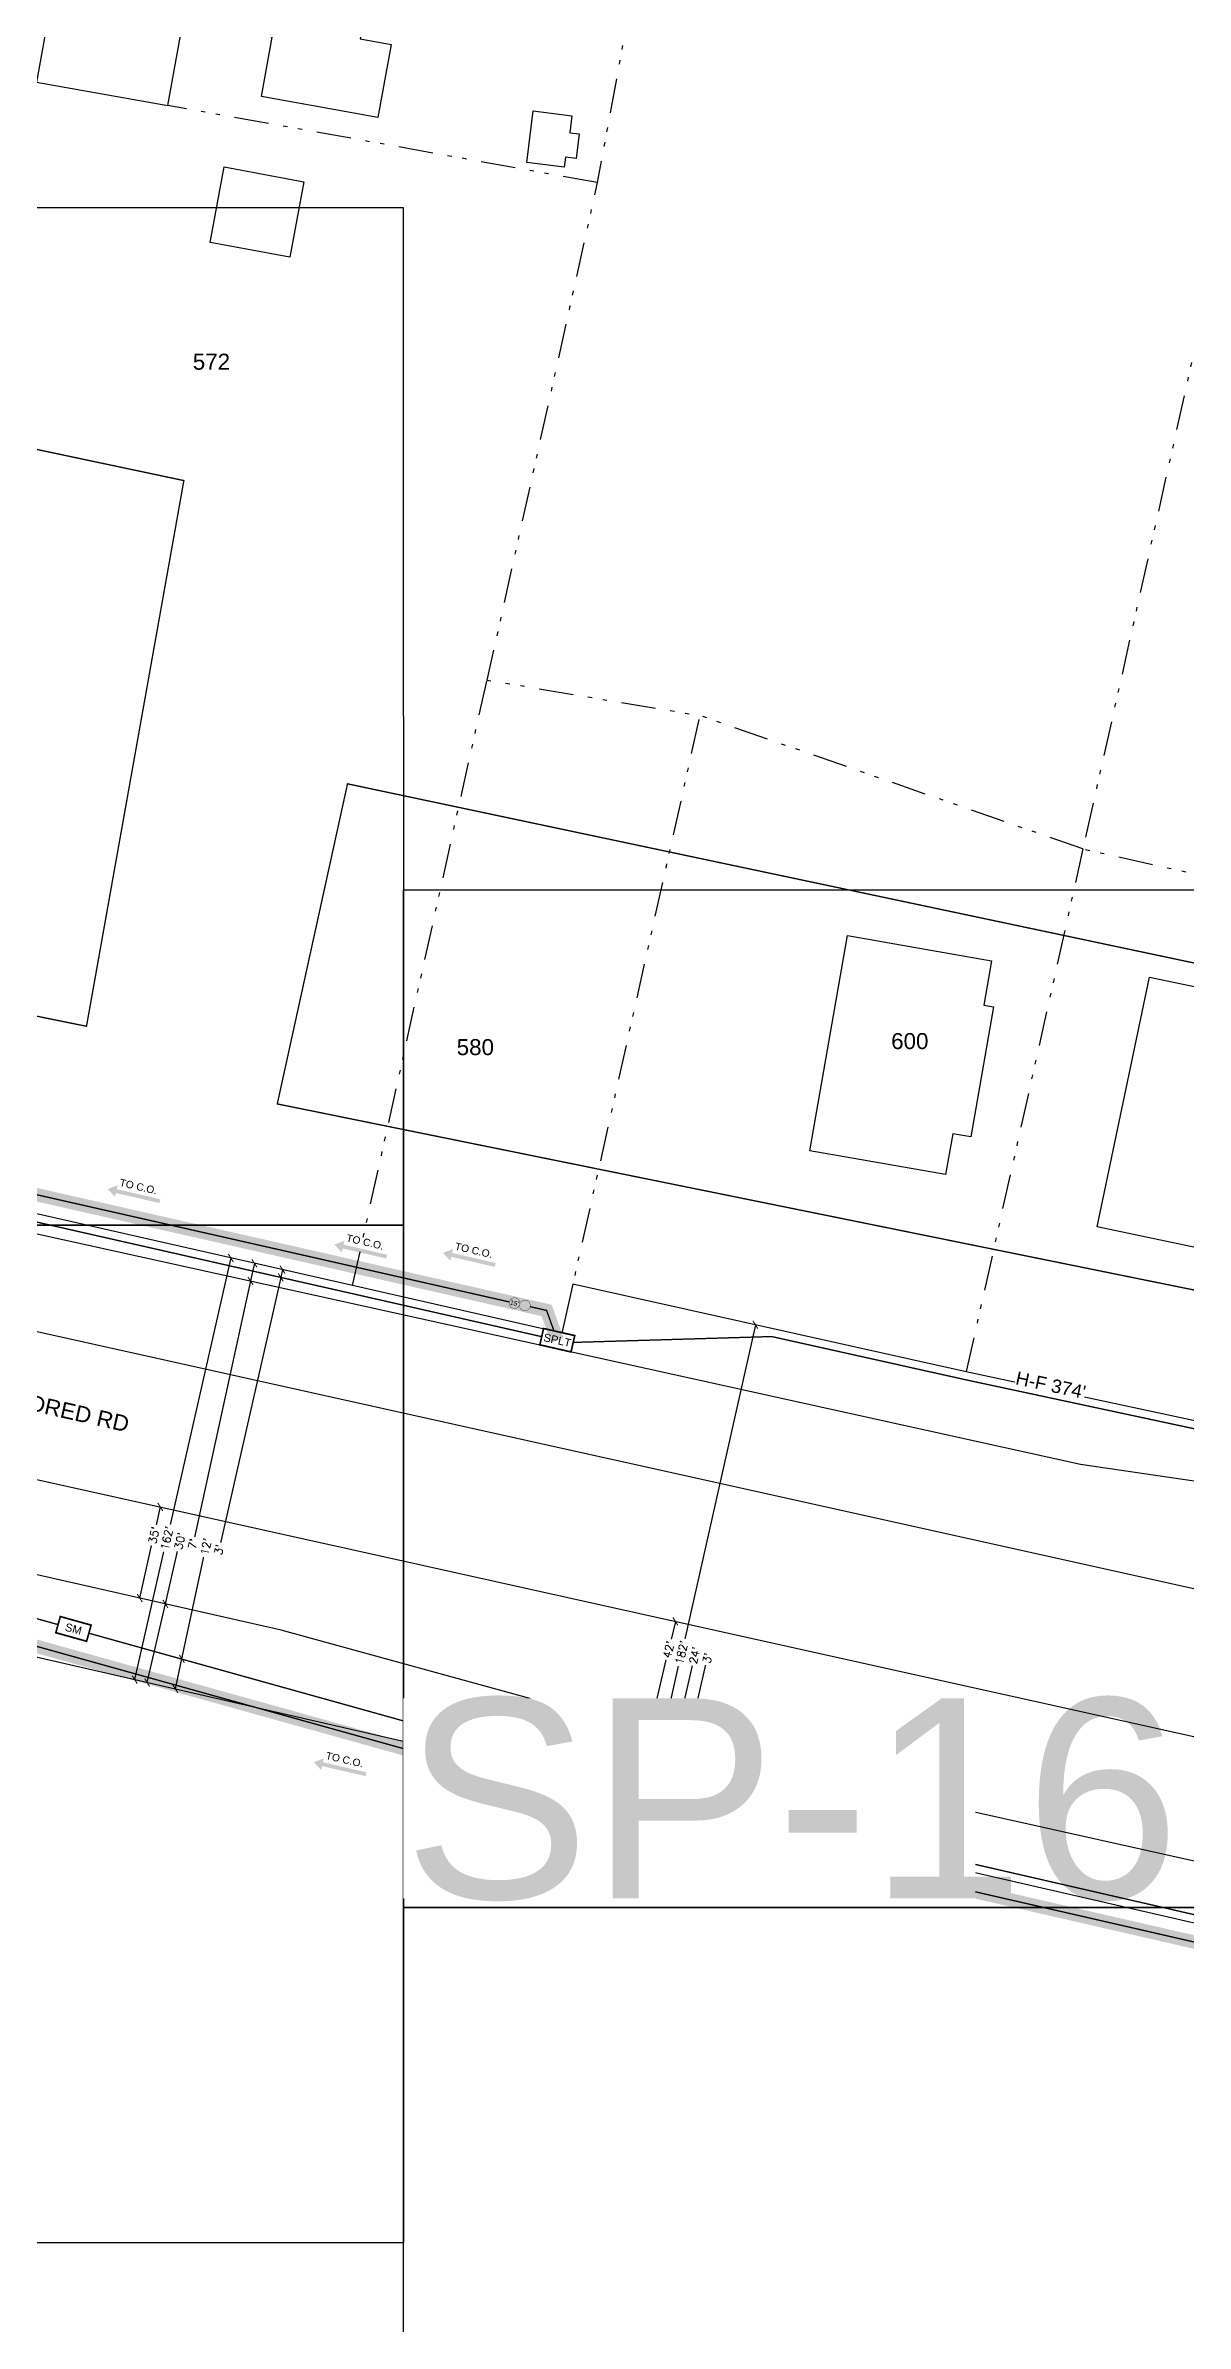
# Model space of a CAD drawing. Extents: x 11808739 to 11823423, y 3647988 to 3656247.
# Drawn here: x 11818250 to 11818677, y 3651512 to 3652366 of the extents above; entities that cross this region are included whole.
import ezdxf
from ezdxf.enums import TextEntityAlignment as Align
from ezdxf.lldxf.tags import DXFTag

# ---------------------------------------------------------------- set-up
doc = ezdxf.new("R2010")
doc.units = 0
doc.header["$MEASUREMENT"] = 0
doc.header["$XCLIPFRAME"] = 2
doc.set_wipeout_variables(frame=1)
doc.linetypes.add('PROPERTY', pattern=[31.302502, 12.967109, -5.580706, 1.571985, -4.030017, 1.571985, -5.5807])
doc.layers.get('DefPoints').update_dxf_attribs({"color": 1, "lineweight": 0})
doc.layers.add('1X4 Terminal Boundary', color=7, linetype='Continuous', lineweight=20, true_color=0x00853c)
for name, color, linetype in [('48 FOC', 30, '48'), ('ADDRESSES', 252, 'Continuous'), ('E_BUILDING', 8, 'Continuous'), ('E_CURB', 8, 'EOP'), ('E_ROW', 8, 'ROW'), ('P_CONDUIT', 1, 'CONDUIT'), ('PROPOSED_DIREC_BORE', 7, 'DIRECTBORE'), ('Road Names', 7, 'Continuous'), ('ROAD_DIMENSIONS', 7, 'Continuous'), ('TO C.O.', 7, 'Continuous'), ('VICINITY FOC', 104, 'Continuous')]:
    doc.layers.add(name, color=color, linetype=linetype)
doc.layers.add('E_PROPERTY LINE', color=8, linetype='PROPERTY', transparency=0.3)
doc.layers.add('EXISTING TELCO HANDHOLE', color=7, linetype='Continuous', true_color=0xcc5500)
doc.layers.add('NEW FIBER LOOP', color=7, linetype='Continuous', true_color=0x538135)
for name, color, linetype, lineweight in [('PROP_HH', 104, 'Continuous', 0), ('VIEWPORT', 250, 'Continuous', 25), ('VIEWPORT - CALLOUTS', 1, 'Continuous', 0)]:
    doc.layers.add(name, color=color, linetype=linetype, lineweight=lineweight)
doc.styles.add('Arial', font='arial.ttf')
doc.styles.add('LOOP', font='arial.ttf')
doc.styles.add('ROMANS', font='romans.shx')
doc.styles.get("Standard").update_dxf_attribs({"font": 'arial.ttf'})
doc.styles.add('StyleArial', font='arial.ttf')
tags = doc.linetypes.add('48', pattern='A,0.718375,-0.132013,["48 CT",Standard,S=0.09234,R=0,X=0,Y=-0.045241],-0.527056,0.533798', length=1.911242).pattern_tags.tags
tags[6] = DXFTag(74, 10)
tags = doc.linetypes.add('CONDUIT', pattern='A,5.441269,-1.056917,["C",Arial,S=0.56119,R=0,X=0,Y=-0.280595],-1.62838', length=8.126566).pattern_tags.tags
tags[6] = DXFTag(74, 10)
doc.linetypes.add('DIRECTBORE', pattern='A,0.4,-0.16,["DB",Standard,S=0.12,R=0,X=0,Y=-0.06],-0.36', length=0.92)
tags = doc.linetypes.add('EOP', pattern='A,49.990109,-1.776071,["EOP",Arial,S=2.99974,R=0.081355,X=0,Y=-1.426368],-10.416452', length=62.182632).pattern_tags.tags
tags[6] = DXFTag(74, 10)
tags = doc.linetypes.add('ROW', pattern='A,25.130993,-3.694477,["R/W",Arial,S=5.36622,R=0,X=0,Y=-2.68311],-18.632906', length=47.458376).pattern_tags.tags
tags[6] = DXFTag(74, 10)
doc.dimstyles.new('DIM', dxfattribs={"dimscale": 0.025, "dimtxt": 3, "dimasz": 2.5, "dimexe": 0, "dimexo": 2.5, "dimgap": 0.306, "dimtad": 0, "dimdec": 0, "dimzin": 0, "dimdsep": 46, "dimtxsty": 'ROMANS', "dimblk": 'ARCHTICK', "dimcen": 0.09, "dimclrd": 256, "dimadec": 0, "dimazin": 0, "dimtfac": 1, "dimtdec": 0, "dimtofl": 0, "dimtmove": 0, "dimatfit": 3, "dimldrblk": 'ARCHTICK', "dimfxl": 1, "dimtfill": 1, "dimtolj": 1, "dimtzin": 0, "dimlwd": -1, "dimarcsym": 0})
picture_1 = doc.add_image_def('image1.png', size_in_pixel=(1270, 827))

# ---------------------------------------------------------------- blocks, each defined once
blk = doc.blocks.new('*U375')
at = {"color": 0, "linetype": 'ByBlock', "lineweight": -2}
blk.add_wipeout([(-6, 3.15), (-6, -3.15), (6, -3.15), (6, 3.15)], dxfattribs=at).dxf.layer = 'PROP_HH'
at = {"layer": 'PROP_HH', "color": 0, "linetype": 'ByBlock', "lineweight": -2, "const_width": 0.63}
blk.add_lwpolyline([(-6, 3.15), (6, 3.15), (6, -3.15), (-6, -3.15)], close=True, dxfattribs=at)
at = {"color": 0, "insert": (0, 0), "char_height": 3, "attachment_point": 5}
blk.add_mtext('SPLT', dxfattribs=at)
blk = doc.blocks.new('*U374')
at = {"color": 0, "linetype": 'ByBlock', "lineweight": -2}
blk.add_wipeout([(-6, 3.15), (-6, -3.15), (6, -3.15), (6, 3.15)], dxfattribs=at).dxf.layer = 'PROP_HH'
at = {"layer": 'EXISTING TELCO HANDHOLE', "color": 0, "linetype": 'ByBlock', "lineweight": -2}
blk.add_line((0, 0), (0, 0), dxfattribs=at)
at = {"layer": 'PROP_HH', "color": 0, "linetype": 'ByBlock', "lineweight": -2, "const_width": 0.63}
blk.add_lwpolyline([(-6, 3.15), (6, 3.15), (6, -3.15), (-6, -3.15)], close=True, dxfattribs=at)
at = {"color": 0, "insert": (0, 0), "char_height": 3, "attachment_point": 5}
blk.add_mtext('SM', dxfattribs=at)
at = {"flags": 1}
blk.add_attdef('HH_TYPE', (-15.97, -9.66), '', height=5, dxfattribs=at)
blk = doc.blocks.new('*U54')
at = {"color": 4}
blk.add_wipeout([(0, 0), (-0.01, 0.17), (-0.03, 0.35), (-0.07, 0.52), (-0.12, 0.68), (-0.19, 0.84), (-0.27, 1), (-0.36, 1.14), (-0.47, 1.28), (-0.58, 1.41), (-0.71, 1.52), (-0.85, 1.63), (-1, 1.72), (-1.15, 1.8), (-1.31, 1.87), (-1.48, 1.92), (-1.64, 1.96), (-1.82, 1.98), (-1.99, 1.99), (-2.16, 1.98), (-2.34, 1.96), (-2.51, 1.92), (-2.67, 1.87), (-2.83, 1.8), (-2.99, 1.72), (-3.13, 1.63), (-3.27, 1.52), (-3.4, 1.41), (-3.52, 1.28), (-3.62, 1.14), (-3.71, 1), (-3.79, 0.84), (-3.86, 0.68), (-3.91, 0.52), (-3.95, 0.35), (-3.97, 0.17), (-3.98, 0), (-3.97, -0.17), (-3.95, -0.35), (-3.91, -0.52), (-3.86, -0.68), (-3.79, -0.84), (-3.71, -1), (-3.62, -1.14), (-3.52, -1.28), (-3.4, -1.41), (-3.27, -1.52), (-3.13, -1.63), (-2.99, -1.72), (-2.83, -1.8), (-2.67, -1.87), (-2.51, -1.92), (-2.34, -1.96), (-2.16, -1.98), (-1.99, -1.99), (-1.82, -1.98), (-1.64, -1.96), (-1.48, -1.92), (-1.31, -1.87), (-1.15, -1.8), (-1, -1.72), (-0.85, -1.63), (-0.71, -1.52), (-0.58, -1.41), (-0.47, -1.28), (-0.36, -1.14), (-0.27, -1), (-0.19, -0.84), (-0.12, -0.68), (-0.07, -0.52), (-0.03, -0.35), (-0.01, -0.17)], dxfattribs=at).dxf.layer = 'NEW FIBER LOOP'
at = {"layer": 'NEW FIBER LOOP', "color": 4, "linetype": 'Continuous', "const_width": 0.12, "flags": 128}
blk.add_lwpolyline([(-3.99, 0, 1), (0.01, 0, 1)], format="xyb", close=True, dxfattribs=at)
at = {"color": 4}
blk.add_wipeout([(3.99, 0), (3.98, 0.17), (3.96, 0.35), (3.92, 0.52), (3.87, 0.68), (3.81, 0.84), (3.73, 1), (3.63, 1.14), (3.53, 1.28), (3.41, 1.41), (3.28, 1.52), (3.14, 1.63), (3, 1.72), (2.84, 1.8), (2.68, 1.87), (2.52, 1.92), (2.35, 1.96), (2.18, 1.98), (2, 1.99), (1.83, 1.98), (1.66, 1.96), (1.49, 1.92), (1.32, 1.87), (1.16, 1.8), (1.01, 1.72), (0.86, 1.63), (0.72, 1.52), (0.59, 1.41), (0.48, 1.28), (0.37, 1.14), (0.28, 1), (0.2, 0.84), (0.13, 0.68), (0.08, 0.52), (0.04, 0.35), (0.02, 0.17), (0.01, 0), (0.02, -0.17), (0.04, -0.35), (0.08, -0.52), (0.13, -0.68), (0.2, -0.84), (0.28, -1), (0.37, -1.14), (0.48, -1.28), (0.59, -1.41), (0.72, -1.52), (0.86, -1.63), (1.01, -1.72), (1.16, -1.8), (1.32, -1.87), (1.49, -1.92), (1.66, -1.96), (1.83, -1.98), (2, -1.99), (2.18, -1.98), (2.35, -1.96), (2.52, -1.92), (2.68, -1.87), (2.84, -1.8), (3, -1.72), (3.14, -1.63), (3.28, -1.52), (3.41, -1.41), (3.53, -1.28), (3.63, -1.14), (3.73, -1), (3.81, -0.84), (3.87, -0.68), (3.92, -0.52), (3.96, -0.35), (3.98, -0.17)], dxfattribs=at).dxf.layer = 'NEW FIBER LOOP'
at = {"layer": 'NEW FIBER LOOP', "color": 4, "linetype": 'Continuous', "const_width": 0.12, "flags": 128}
blk.add_lwpolyline([(0, 0, 1), (4, 0, 1)], format="xyb", close=True, dxfattribs=at)
at = {"layer": 'NEW FIBER LOOP', "color": 4, "style": 'LOOP', "flags": 4}
blk.add_attdef('SLACK', text='', height=1.8, dxfattribs=at).set_placement((-2.02, -0.02), align=Align.MIDDLE_CENTER)
blk = doc.blocks.new('*U69')
at = {"layer": 'TO C.O.', "linetype": 'ByBlock', "lineweight": -2}
h = blk.add_hatch(color=0, dxfattribs=at)
h.dxf.hatch_style = 1
h.paths.add_polyline_path([(16.74, 2.23), (20.09, -0.02), (16.74, -2.27), (16.74, -0.77), (0, -0.73), (0, 0.73), (16.74, 0.73)])
at = {"layer": 'TO C.O.', "color": 0, "linetype": 'ByBlock', "lineweight": -2}
blk.add_attdef('MKRPOLE', text='', height=2.75, rotation=179.98544, dxfattribs=at).set_placement((9.07, -2.16), align=Align.CENTER)
blk = doc.blocks.new('_ARCHTICK')
at = {"color": 0, "linetype": 'ByBlock', "const_width": 0.15}
blk.add_lwpolyline([(-0.5, -0.5), (0.5, 0.5)], dxfattribs=at)
blk = doc.blocks.new('*D128')
at = {"layer": 'DefPoints', "color": 0, "ltscale": 0.01, "transparency": 16777216}
for p in [(11818292.83, 3651818.29), (11818292.87, 3651818.29), (11818285.14, 3651784.13)]:
    blk.add_point(p, dxfattribs=at)
at = {"layer": 'ROAD_DIMENSIONS', "ltscale": 0.01, "transparency": 16777216}
for p, q in [((11818292.87, 3651818.29), (11818291.22, 3651810.98)), ((11818285.17, 3651784.12), (11818289.74, 3651804.39))]:
    blk.add_line(p, q, dxfattribs=at)
at = {"layer": 'ROAD_DIMENSIONS', "ltscale": 0.01, "transparency": 16777216, "xscale": 2.500000006732392, "yscale": 2.500000006732392, "zscale": 2.500000006732392}
for p, rotation in [((11818292.87, 3651818.29), 77.31131186482953), ((11818285.17, 3651784.12), 257.3113118648295)]:
    blk.add_blockref('_ARCHTICK', p, dxfattribs=dict(at, rotation=rotation))
at = {"layer": 'ROAD_DIMENSIONS', "color": 0, "ltscale": 0.01, "transparency": 16777216, "insert": (11818290.48, 3651807.69), "char_height": 3, "attachment_point": 5, "rotation": 77.31131, "style": 'ROMANS', "bg_fill": 3, "box_fill_scale": 1.25, "bg_fill_color": 256, "bg_fill_true_color": 13158600, "bg_fill_transparency": 0}
blk.add_mtext("\\A1;35'", dxfattribs=at)
blk = doc.blocks.new('*D129')
at = {"layer": 'DefPoints', "color": 0, "ltscale": 0.01, "transparency": 16777216}
for p in [(11818319.19, 3651911.69), (11818319.28, 3651911.67), (11818283.18, 3651753.55)]:
    blk.add_point(p, dxfattribs=at)
at = {"layer": 'ROAD_DIMENSIONS', "ltscale": 0.01, "transparency": 16777216}
for p, q in [((11818319.28, 3651911.67), (11818296.38, 3651811.08)), ((11818283.28, 3651753.53), (11818294.34, 3651802.12))]:
    blk.add_line(p, q, dxfattribs=at)
at = {"layer": 'ROAD_DIMENSIONS', "ltscale": 0.01, "transparency": 16777216, "xscale": 2.500000006732392, "yscale": 2.500000006732392, "zscale": 2.500000006732392}
for p, rotation in [((11818319.28, 3651911.67), 77.17286604190043), ((11818283.28, 3651753.53), 257.1728660419005)]:
    blk.add_blockref('_ARCHTICK', p, dxfattribs=dict(at, rotation=rotation))
at = {"layer": 'ROAD_DIMENSIONS', "color": 0, "ltscale": 0.01, "transparency": 16777216, "insert": (11818295.36, 3651806.6), "char_height": 3, "attachment_point": 5, "rotation": 77.17287, "style": 'ROMANS', "bg_fill": 3, "box_fill_scale": 1.25, "bg_fill_color": 256, "bg_fill_true_color": 13158600, "bg_fill_transparency": 0}
blk.add_mtext("\\A1;162'", dxfattribs=at)
blk = doc.blocks.new('*D130')
at = {"layer": 'DefPoints', "color": 0, "ltscale": 0.01, "transparency": 16777216}
for p in [(11818294.89, 3651781.92), (11818287.93, 3651752.46), (11818288.06, 3651752.43)]:
    blk.add_point(p, dxfattribs=at)
at = {"layer": 'ROAD_DIMENSIONS', "ltscale": 0.01, "transparency": 16777216}
for p, q in [((11818294.77, 3651781.95), (11818299.48, 3651802.23)), ((11818287.93, 3651752.46), (11818294.77, 3651781.95))]:
    blk.add_line(p, q, dxfattribs=at)
at = {"layer": 'ROAD_DIMENSIONS', "ltscale": 0.01, "transparency": 16777216, "xscale": 2.500000006732392, "yscale": 2.500000006732392, "zscale": 2.500000006732392}
for p, rotation in [((11818294.77, 3651781.95), 76.94096631211798), ((11818287.93, 3651752.46), 256.940966312118)]:
    blk.add_blockref('_ARCHTICK', p, dxfattribs=dict(at, rotation=rotation))
at = {"layer": 'ROAD_DIMENSIONS', "color": 0, "ltscale": 0.01, "transparency": 16777216, "insert": (11818300.24, 3651805.52), "char_height": 3, "attachment_point": 5, "rotation": 76.94097, "style": 'ROMANS', "bg_fill": 3, "box_fill_scale": 1.25, "bg_fill_color": 256, "bg_fill_true_color": 13158600, "bg_fill_transparency": 0}
blk.add_mtext("\\A1;30'", dxfattribs=at)
blk = doc.blocks.new('*D131')
at = {"layer": 'DefPoints', "color": 0, "ltscale": 0.01, "transparency": 16777216}
for p in [(11818328.16, 3651909.65), (11818328.94, 3651909.48), (11818327.49, 3651902.85)]:
    blk.add_point(p, dxfattribs=at)
at = {"layer": 'ROAD_DIMENSIONS', "ltscale": 0.01, "transparency": 16777216}
for p, q in [((11818328.16, 3651909.65), (11818326.7, 3651903.02)), ((11818326.7, 3651903.02), (11818305.54, 3651806.34))]:
    blk.add_line(p, q, dxfattribs=at)
at = {"layer": 'ROAD_DIMENSIONS', "ltscale": 0.01, "transparency": 16777216, "xscale": 2.500000006732392, "yscale": 2.500000006732392, "zscale": 2.500000006732392}
for p, rotation in [((11818328.16, 3651909.65), 77.65090122974341), ((11818326.7, 3651903.02), 257.6509012297434)]:
    blk.add_blockref('_ARCHTICK', p, dxfattribs=dict(at, rotation=rotation))
at = {"layer": 'ROAD_DIMENSIONS', "color": 0, "ltscale": 0.01, "transparency": 16777216, "insert": (11818305.12, 3651804.43), "char_height": 3, "attachment_point": 5, "rotation": 77.6509, "style": 'ROMANS', "bg_fill": 3, "box_fill_scale": 1.25, "bg_fill_color": 256, "bg_fill_true_color": 13158600, "bg_fill_transparency": 0}
blk.add_mtext("\\A1;7'", dxfattribs=at)
blk = doc.blocks.new('*D132')
at = {"layer": 'DefPoints', "color": 0, "ltscale": 0.01, "transparency": 16777216}
for p in [(11818298.45, 3651761.92), (11818300.95, 3651761.38), (11818296.01, 3651750.61)]:
    blk.add_point(p, dxfattribs=at)
at = {"layer": 'ROAD_DIMENSIONS', "ltscale": 0.01, "transparency": 16777216}
for p, q in [((11818300.95, 3651761.38), (11818309.34, 3651800.26)), ((11818298.51, 3651750.07), (11818300.95, 3651761.38))]:
    blk.add_line(p, q, dxfattribs=at)
at = {"layer": 'ROAD_DIMENSIONS', "ltscale": 0.01, "transparency": 16777216, "xscale": 2.500000006732392, "yscale": 2.500000006732392, "zscale": 2.500000006732392}
for p, rotation in [((11818300.95, 3651761.38), 77.82771345199927), ((11818298.51, 3651750.07), 257.8277134519992)]:
    blk.add_blockref('_ARCHTICK', p, dxfattribs=dict(at, rotation=rotation))
at = {"layer": 'ROAD_DIMENSIONS', "color": 0, "ltscale": 0.01, "transparency": 16777216, "insert": (11818310, 3651803.35), "char_height": 3, "attachment_point": 5, "rotation": 77.82771, "style": 'ROMANS', "bg_fill": 3, "box_fill_scale": 1.25, "bg_fill_color": 256, "bg_fill_true_color": 13158600, "bg_fill_transparency": 0}
blk.add_mtext("\\A1;12'", dxfattribs=at)
blk = doc.blocks.new('*D133')
at = {"layer": 'DefPoints', "color": 0, "ltscale": 0.01, "transparency": 16777216}
for p in [(11818338.03, 3651904.35), (11818338.03, 3651904.35), (11818338.69, 3651907.27)]:
    blk.add_point(p, dxfattribs=at)
at = {"layer": 'ROAD_DIMENSIONS', "ltscale": 0.01, "transparency": 16777216}
for p, q in [((11818338.03, 3651904.35), (11818315.31, 3651804.16)), ((11818338.69, 3651907.27), (11818338.03, 3651904.35))]:
    blk.add_line(p, q, dxfattribs=at)
at = {"layer": 'ROAD_DIMENSIONS', "ltscale": 0.01, "transparency": 16777216, "xscale": 2.500000006732392, "yscale": 2.500000006732392, "zscale": 2.500000006732392}
for p, rotation in [((11818338.69, 3651907.27), 77.22392976223558), ((11818338.03, 3651904.35), 257.2239297622356)]:
    blk.add_blockref('_ARCHTICK', p, dxfattribs=dict(at, rotation=rotation))
at = {"layer": 'ROAD_DIMENSIONS', "color": 0, "ltscale": 0.01, "transparency": 16777216, "insert": (11818314.88, 3651802.26), "char_height": 3, "attachment_point": 5, "rotation": 77.22393, "style": 'ROMANS', "bg_fill": 3, "box_fill_scale": 1.25, "bg_fill_color": 256, "bg_fill_true_color": 13158600, "bg_fill_transparency": 0}
blk.add_mtext("\\A1;3'", dxfattribs=at)
blk = doc.blocks.new('*D134')
at = {"layer": 'DefPoints', "color": 0, "ltscale": 0.01, "transparency": 16777216}
for p in [(11818485.84, 3651775.44), (11818485.98, 3651775.4), (11818476.13, 3651734.25)]:
    blk.add_point(p, dxfattribs=at)
at = {"layer": 'ROAD_DIMENSIONS', "ltscale": 0.01, "transparency": 16777216}
for p, q in [((11818485.98, 3651775.4), (11818484.25, 3651768.09)), ((11818476.26, 3651734.21), (11818482.7, 3651761.52))]:
    blk.add_line(p, q, dxfattribs=at)
at = {"layer": 'ROAD_DIMENSIONS', "ltscale": 0.01, "transparency": 16777216, "xscale": 2.500000006732392, "yscale": 2.500000006732392, "zscale": 2.500000006732392}
for p, rotation in [((11818485.98, 3651775.4), 76.73137316990928), ((11818476.26, 3651734.21), 256.7313731699093)]:
    blk.add_blockref('_ARCHTICK', p, dxfattribs=dict(at, rotation=rotation))
at = {"layer": 'ROAD_DIMENSIONS', "color": 0, "ltscale": 0.01, "transparency": 16777216, "insert": (11818483.48, 3651764.8), "char_height": 3, "attachment_point": 5, "rotation": 76.73137, "style": 'ROMANS', "bg_fill": 3, "box_fill_scale": 1.25, "bg_fill_color": 256, "bg_fill_true_color": 13158600, "bg_fill_transparency": 0}
blk.add_mtext("\\A1;42'", dxfattribs=at)
blk = doc.blocks.new('*D135')
at = {"layer": 'DefPoints', "color": 0, "ltscale": 0.01, "transparency": 16777216}
for p in [(11818515.75, 3651886.66), (11818515.99, 3651886.61), (11818475.87, 3651709.32)]:
    blk.add_point(p, dxfattribs=at)
at = {"layer": 'ROAD_DIMENSIONS', "ltscale": 0.01, "transparency": 16777216}
for p, q in [((11818515.99, 3651886.61), (11818489.37, 3651768.2)), ((11818476.11, 3651709.27), (11818487.35, 3651759.24))]:
    blk.add_line(p, q, dxfattribs=at)
at = {"layer": 'ROAD_DIMENSIONS', "ltscale": 0.01, "transparency": 16777216, "xscale": 2.500000006732392, "yscale": 2.500000006732392, "zscale": 2.500000006732392}
for p, rotation in [((11818515.99, 3651886.61), 77.32590716766033), ((11818476.11, 3651709.27), 257.3259071676604)]:
    blk.add_blockref('_ARCHTICK', p, dxfattribs=dict(at, rotation=rotation))
at = {"layer": 'ROAD_DIMENSIONS', "color": 0, "ltscale": 0.01, "transparency": 16777216, "insert": (11818488.36, 3651763.72), "char_height": 3, "attachment_point": 5, "rotation": 77.32591, "style": 'ROMANS', "bg_fill": 3, "box_fill_scale": 1.25, "bg_fill_color": 256, "bg_fill_true_color": 13158600, "bg_fill_transparency": 0}
blk.add_mtext("\\A1;182'", dxfattribs=at)
blk = doc.blocks.new('*D136')
at = {"layer": 'DefPoints', "color": 0, "ltscale": 0.01, "transparency": 16777216}
for p in [(11818484.79, 3651731.87), (11818479.44, 3651708.5), (11818480.77, 3651708.2)]:
    blk.add_point(p, dxfattribs=at)
at = {"layer": 'ROAD_DIMENSIONS', "ltscale": 0.01, "transparency": 16777216}
for p, q in [((11818486.12, 3651731.56), (11818492.49, 3651759.34)), ((11818480.77, 3651708.2), (11818486.12, 3651731.56))]:
    blk.add_line(p, q, dxfattribs=at)
at = {"layer": 'ROAD_DIMENSIONS', "ltscale": 0.01, "transparency": 16777216, "xscale": 2.500000006732392, "yscale": 2.500000006732392, "zscale": 2.500000006732392}
for p, rotation in [((11818486.12, 3651731.56), 77.09733490161457), ((11818480.77, 3651708.2), 257.0973349016145)]:
    blk.add_blockref('_ARCHTICK', p, dxfattribs=dict(at, rotation=rotation))
at = {"layer": 'ROAD_DIMENSIONS', "color": 0, "ltscale": 0.01, "transparency": 16777216, "insert": (11818493.24, 3651762.64), "char_height": 3, "attachment_point": 5, "rotation": 77.09733, "style": 'ROMANS', "bg_fill": 3, "box_fill_scale": 1.25, "bg_fill_color": 256, "bg_fill_true_color": 13158600, "bg_fill_transparency": 0}
blk.add_mtext("\\A1;24'", dxfattribs=at)
blk = doc.blocks.new('*D137')
at = {"layer": 'DefPoints', "color": 0, "ltscale": 0.01, "transparency": 16777216}
for p in [(11818485.49, 3651707.11), (11818486.17, 3651710.04), (11818486.17, 3651710.04)]:
    blk.add_point(p, dxfattribs=at)
at = {"layer": 'ROAD_DIMENSIONS', "ltscale": 0.01, "transparency": 16777216}
for p, q in [((11818486.17, 3651710.04), (11818497.57, 3651759.71)), ((11818485.49, 3651707.11), (11818486.17, 3651710.04))]:
    blk.add_line(p, q, dxfattribs=at)
at = {"layer": 'ROAD_DIMENSIONS', "ltscale": 0.01, "transparency": 16777216, "xscale": 2.500000006732392, "yscale": 2.500000006732392, "zscale": 2.500000006732392}
for p, rotation in [((11818486.17, 3651710.04), 77.07176051993815), ((11818485.49, 3651707.11), 257.0717605199381)]:
    blk.add_blockref('_ARCHTICK', p, dxfattribs=dict(at, rotation=rotation))
at = {"layer": 'ROAD_DIMENSIONS', "color": 0, "ltscale": 0.01, "transparency": 16777216, "insert": (11818498.01, 3651761.61), "char_height": 3, "attachment_point": 5, "rotation": 77.07176, "style": 'ROMANS', "bg_fill": 3, "box_fill_scale": 1.25, "bg_fill_color": 256, "bg_fill_true_color": 13158600, "bg_fill_transparency": 0}
blk.add_mtext("\\A1;3'", dxfattribs=at)

msp = doc.modelspace()

# ---------------------------------------------------------------- linework, layer by layer
at = {"layer": '48 FOC', "ltscale": 25}
msp.add_lwpolyline([(11817039.54, 3652032.64, 0.5, 0.5, 0), (11817042.12, 3652032.11, 0.5, 0.5, 0), (11817099.55, 3652020.26, 0.5, 0.5, 0), (11817102.48, 3652019.6, 0.5, 0.5, 0), (11817163.64, 3652005.86, 0.5, 0.5, 0), (11817276.52, 3651981.66, 0.5, 0.5, 0), (11817285.02, 3651990.06, 0.5, 0.5, 0), (11817288.55, 3651979.08, 0.5, 0.5, 0), (11817305.23, 3651975.51, 0.5, 0.5, 0), (11817470.03, 3651940.23, 0.5, 0.5, 0), (11817765.43, 3651875.13, 0.5, 0.5, 0), (11817773.93, 3651883.49, 0.5, 0.5, 0), (11817777.45, 3651872.51, 0.5, 0.5, 0), (11817878.75, 3651850.71, 0.5, 0.5, 0), (11817967.91, 3651831.5, 0.5, 0.5, 0), (11818172.34, 3651786.7, 0.5, 0.5, 0), (11818474.5, 3651702.45, 0.5, 0.5, 0), (11818780.23, 3651632.27, 0.5, 0.5, 0)], format="xyseb", dxfattribs=at)
at = {"layer": 'E_BUILDING', "flags": 128}
for points in [[(11818374.42, 3652339.25), (11818330.8, 3652347.15), (11818334.81, 3652369.28), (11818329.37, 3652370.27), (11818331.84, 3652383.89), (11818337.55, 3652382.86), (11818341.7, 3652405.75), (11818373.44, 3652400), (11818367.76, 3652368.68), (11818379.38, 3652366.58), (11818374.42, 3652339.25)], [(11818432.65, 3652341.72), (11818447.2, 3652339.83), (11818446.42, 3652333.53), (11818449.97, 3652333.09), (11818448.83, 3652323.86), (11818444.75, 3652324.37), (11818444.28, 3652320.57), (11818430.26, 3652322.29), (11818432.65, 3652341.72)], [(11818341.42, 3652286.86), (11818311.57, 3652292.42), (11818316.84, 3652320.7), (11818346.69, 3652315.14), (11818341.42, 3652286.86)], [(11818587.29, 3651942.9), (11818536.42, 3651951.79), (11818550.53, 3652032.49), (11818604.57, 3652023.04), (11818601.67, 3652006.45), (11818605.29, 3652005.82), (11818596.76, 3651957.04), (11818589.97, 3651958.23), (11818587.29, 3651942.9)], [(11818700.55, 3651911.45), (11818644.13, 3651923.26), (11818663.73, 3652016.95), (11818720.15, 3652005.14), (11818700.55, 3651911.45)]]:
    msp.add_lwpolyline(points, close=True, dxfattribs=at)
at = {"layer": 'E_CURB', "transparency": 33554559, "flags": 128}
for points in [[(11817592.11, 3652066.39), (11818132.15, 3651945.94), (11818637.91, 3651834.36), (11818819.5, 3651807.69), (11819139.07, 3651735.06, 0.410615), (11819208.01, 3651778.5), (11819214.36, 3651814.26), (11819219.5, 3651868.74), (11819220.24, 3651932.56), (11819220.24, 3651999.77), (11819224.06, 3652050.75)], [(11819086.85, 3651137.49), (11819172.54, 3651520.24, 0.390549), (11819129.46, 3651585.35), (11818537.09, 3651717.51), (11818338.23, 3651772.1), (11818098.27, 3651826.46), (11817563.12, 3651945.67), (11817137.07, 3652040.96, 0.425543), (11817082.99, 3652005.17), (11817082.76, 3652003.9), (11817036.79, 3651810.01), (11816979.65, 3651557.93), (11816948.41, 3651416.51), (11816923.24, 3651313.2), (11816911.77, 3651249.08), (11816905.66, 3651195.29), (11816904.25, 3651136.8), (11816909.48, 3651080.18), (11816925.36, 3651013.34), (11816945.01, 3650945.86)]]:
    msp.add_lwpolyline(points, format="xyb", dxfattribs=at)
for points in [[(11818124.44, 3651911.19), (11819139.89, 3651685.64)], [(11818105.69, 3651859.85), (11818736.66, 3651719.74), (11818891.24, 3651696.07), (11819149.48, 3651643.61)]]:
    msp.add_lwpolyline(points, dxfattribs=at)
at = {"layer": 'E_PROPERTY LINE', "transparency": 33554610, "flags": 128}
for points in [[(11818751.8, 3652570.92), (11818638.82, 3652065.01), (11818810.2, 3652026.73), (11818856.92, 3651983.73)], [(11818312.14, 3652435), (11818473.89, 3652407.88), (11818456.7, 3652314.82), (11818415.34, 3652128.31), (11818495.14, 3652115), (11818447.54, 3651901.86)], [(11818456.7, 3652314.82), (11818295.64, 3652343.76)], [(11818364.95, 3651901.32), (11818415.34, 3652128.31)], [(11818638.82, 3652065.01), (11818495.14, 3652115)], [(11818638.82, 3652065.01), (11818595.05, 3651868.99)]]:
    msp.add_lwpolyline(points, dxfattribs=at)
at = {"layer": 'E_ROW', "ltscale": 0.75, "flags": 128}
for points in [[(11817830.58, 3652961.39), (11817858.95, 3652945.32), (11817904.46, 3652921.99), (11817950.95, 3652900.69), (11817979.33, 3652888.94), (11818047.83, 3652861.69), (11818140.83, 3652824.75), (11818234.83, 3652788.07), (11818300.27, 3652762.57), (11818304.35, 3652760.5), (11818308.08, 3652757.84), (11818311.37, 3652754.65), (11818314.14, 3652751), (11818315.69, 3652747.58), (11818316.64, 3652743.94), (11818316.98, 3652740.19), (11818316.7, 3652736.44), (11818313.2, 3652719.32), (11818291.77, 3652602.5), (11818269.64, 3652481.26), (11818267.89, 3652478.06), (11818265.61, 3652475.21), (11818262.87, 3652472.81), (11818259.75, 3652470.92), (11818256.36, 3652469.59), (11818252.78, 3652468.88), (11818249.14, 3652468.79), (11818245.53, 3652469.34), (11818242.08, 3652470.51), (11818126.14, 3652512.69), (11818077.02, 3652530.57), (11818033.77, 3652547.76), (11817924.95, 3652590.88), (11817889.48, 3652605.02), (11817854.57, 3652620.49), (11817820.27, 3652637.26), (11817801.63, 3652647.84), (11817783.89, 3652659.88), (11817758.89, 3652679.13), (11817707.02, 3652722.57), (11817685.14, 3652740.94), (11817647.15, 3652774.08), (11817610.33, 3652808.51), (11817595.45, 3652821.94), (11817591.14, 3652824.69), (11817583.6, 3652828.91), (11817575.44, 3652831.78), (11817566.92, 3652833.21), (11817558.27, 3652833.17), (11817549.76, 3652831.65), (11817541.64, 3652828.69), (11817534.65, 3652824.63), (11817528.38, 3652819.53), (11817522.99, 3652813.5), (11817518.62, 3652806.7), (11817515.37, 3652799.3), (11817513.32, 3652791.48), (11817512.52, 3652783.43), (11817513, 3652775.36), (11817514.74, 3652767.47), (11817517.7, 3652759.94), (11817521.75, 3652753), (11817526.87, 3652746.8), (11817532.92, 3652741.5), (11817539.74, 3652737.26), (11817547.16, 3652734.17), (11817554.98, 3652732.32), (11817563, 3652731.75), (11817571.01, 3652732.49), (11817578.79, 3652734.51), (11817586.14, 3652737.76), (11817591.52, 3652739.2), (11817597.05, 3652739.8), (11817602.61, 3652739.52), (11817608.06, 3652738.39), (11817613.27, 3652736.42), (11817618.1, 3652733.67), (11817622.45, 3652730.19), (11817633.45, 3652720.38), (11817652.52, 3652703.94), (11817735.64, 3652633.57), (11817760.22, 3652615.2), (11817786.22, 3652598.9), (11817813.45, 3652584.76), (11817858.59, 3652563.9), (11817904.64, 3652545.13), (11818018.27, 3652500.07), (11818059.27, 3652483.82), (11818220.45, 3652425.94), (11818246.52, 3652418.32), (11818248.89, 3652417.17), (11818251.03, 3652415.64), (11818252.88, 3652413.75), (11818254.38, 3652411.58), (11818255.47, 3652409.18), (11818256.14, 3652406.63), (11818246.39, 3652352.44), (11818295.64, 3652343.76), (11818312.14, 3652435), (11818328.39, 3652525.13), (11818340.58, 3652592.13), (11818344.83, 3652615.32), (11818358.2, 3652689.13), (11818360.25, 3652699.25), (11818363.83, 3652708.94), (11818366.72, 3652711.89), (11818369.99, 3652714.4), (11818373.59, 3652716.43), (11818377.43, 3652717.93), (11818381.45, 3652718.88), (11818386.83, 3652720.13), (11818404.7, 3652720.13), (11818410.7, 3652719.32), (11818471.77, 3652695.44), (11818523.08, 3652674.25), (11818751.8, 3652570.92), (11818981.08, 3652474.27), (11819221.88, 3652372.76), (11819222.64, 3652364.66), (11819224.71, 3652356.79), (11819228.03, 3652349.36), (11819232.51, 3652342.57), (11819238.03, 3652336.59), (11819244.44, 3652331.59), (11819251.59, 3652327.69), (11819259.27, 3652325.01), (11819267.28, 3652323.61), (11819275.42, 3652323.52), (11819283.46, 3652324.75), (11819291.19, 3652327.28), (11819298.42, 3652331.02), (11819307.98, 3652311.36), (11819289.69, 3652276.52), (11819273.58, 3652240.61), (11819259.7, 3652203.79), (11819248.1, 3652166.19), (11819238.83, 3652127.94), (11819227.02, 3652071.34), (11819221.09, 3652038.25), (11819216.43, 3652004.95), (11819213.06, 3651971.51), (11819211.25, 3651936.39), (11819210.35, 3651901.24), (11819208.01, 3651837.78), (11819206.89, 3651808.32), (11819122.01, 3651752.39), (11819040.52, 3651770.55), (11819042.01, 3651777.39), (11819009.06, 3651785.4), (11818944.55, 3651799.78), (11818943.03, 3651792.95), (11818769.99, 3651831.5), (11818595.05, 3651868.99), (11818447.54, 3651901.86), (11818443.4, 3651883.5), (11818364.95, 3651901.32), (11818211.7, 3651936.07), (11818127.7, 3651954.63), (11817892.08, 3652007.01), (11817699.83, 3652050.01), (11817562.14, 3652080.63), (11817348.39, 3652129.57), (11817119.95, 3652177.51), (11817210.7, 3652577.07), (11817332.7, 3653121.44), (11817467.7, 3653092.57), (11817688.02, 3653045.44), (11817726.27, 3653037.26), (11817742.07, 3653022.93), (11817758.81, 3653009.71), (11817776.39, 3652997.63), (11817803.04, 3652978.84)], [(11817972.33, 3651837.69), (11818171.14, 3651794.13), (11818167.86, 3651780.03), (11818781.8, 3651639.1), (11819143.78, 3651556), (11819065.09, 3651180.17), (11818697.85, 3651261.89), (11818681.65, 3651189.11), (11819077.25, 3651104.2), (11819078.51, 3651110.07), (11819685.01, 3650979.69), (11819719.01, 3650944.69), (11819603.33, 3650481.88), (11819594.83, 3650447.82), (11819593.61, 3650442.88), (11819591.58, 3650438.21), (11819588.78, 3650433.96), (11819585.3, 3650430.25), (11819581.24, 3650427.18), (11819576.72, 3650424.85), (11819571.87, 3650423.33), (11819566.83, 3650422.64), (11819561.74, 3650422.83), (11819556.76, 3650423.88), (11819521.44, 3650431.01), (11819485.71, 3650435.73), (11819449.74, 3650438.01), (11819413.71, 3650437.85), (11819377.76, 3650435.26), (11819339.51, 3650430.01), (11819260.76, 3650415.94), (11819140.95, 3650394.44), (11818893.01, 3650350.76), (11818772.7, 3650329.57), (11818721.48, 3650321.83), (11818669.97, 3650316.38), (11818618.26, 3650313.26), (11818584.26, 3650311.32), (11818557.26, 3650311.32), (11818528.89, 3650311.32), (11818485.64, 3650314.57), (11818449.01, 3650316.76), (11818385.7, 3650324.63), (11818336.58, 3650333.07), (11818286.43, 3650343.49), (11818236.58, 3650355.19), (11818228.26, 3650357.19), (11818168.14, 3650372.22), (11818108.45, 3650388.88), (11818080.95, 3650395.47), (11818053.11, 3650400.38), (11818025.01, 3650403.57), (11818004.33, 3650405.07), (11817971.14, 3650405.99), (11817937.96, 3650405.01), (11817904.89, 3650402.13), (11817872.1, 3650397.31), (11817839.65, 3650390.6), (11817807.64, 3650382.01), (11817788.45, 3650376.01), (11817711.45, 3650348.76), (11817612.58, 3650313.82), (11817556.45, 3650294.26), (11817528.81, 3650286.24), (11817500.57, 3650280.63), (11817471.51, 3650277.47), (11817442.28, 3650276.87), (11817413.1, 3650278.82), (11817384.21, 3650283.32), (11817355.82, 3650290.32), (11817346.95, 3650292.88), (11817265.01, 3650320.82), (11817177.51, 3650350.63), (11817088.95, 3650380.82), (11817018.01, 3650404.82), (11817011.89, 3650407.99), (11817006.39, 3650412.15), (11817001.66, 3650417.17), (11816997.84, 3650422.91), (11816995.04, 3650429.21), (11816993.34, 3650435.89), (11816992.78, 3650442.77), (11816993.39, 3650449.63), (11817007.26, 3650499.7), (11817017.56, 3650534.7), (11817025.48, 3650570.32), (11817030.97, 3650606.4), (11817034.01, 3650642.76)]]:
    msp.add_lwpolyline(points, dxfattribs=at)
at = {"layer": 'P_CONDUIT', "ltscale": 3, "const_width": 0.5, "flags": 128}
for points in [[(11818441.72, 3651880.8), (11818364.29, 3651898.39), (11818211.05, 3651933.14), (11818127.05, 3651951.7)], [(11818809.17, 3651820.04), (11818594.41, 3651866.06), (11818522.11, 3651882.17), (11818445.66, 3651879.91), (11818441.72, 3651880.8)], [(11817972.96, 3651840.63), (11818171.8, 3651797.06), (11818174.75, 3651796.41), (11818260.3, 3651772.56)], [(11818260.3, 3651772.56), (11818345.84, 3651748.71), (11818476.97, 3651712.15), (11818637.46, 3651675.31), (11818719.18, 3651656.55), (11818782.47, 3651642.02)]]:
    msp.add_lwpolyline(points, dxfattribs=at)
at = {"layer": 'VIEWPORT', "ltscale": 0.01}
for points in [[(11817696.31, 3651923.89), (11818384.01, 3651923.96), (11818384.05, 3651542.43), (11817696.35, 3651542.35)], [(11818384.03, 3651668.07), (11819071.73, 3651668.14), (11819071.77, 3651286.6), (11818384.07, 3651286.53)]]:
    msp.add_lwpolyline(points, close=True, dxfattribs=at)

# ---------------------------------------------------------------- block references
at = {"layer": 'TO C.O.', "rotation": 167.0675842410913}
for p in [(11818292.71, 3651932.94), (11818377.71, 3651912.15), (11818418.44, 3651909.03), (11818370.02, 3651718.08), (11818411.94, 3651706.13)]:
    msp.add_blockref('*U69', p, dxfattribs=at).add_auto_attribs({'MKRPOLE': 'TO C.O.'})

# ---------------------------------------------------------------- pictures from other files: only their frames are drawn
at = {"layer": 'VICINITY FOC'}
image = msp.add_image(picture_1, insert=(11810740.9, 3647987.68), size_in_units=(12682.3, 8259.18), dxfattribs=at)
image.set_boundary_path([(-0.5, -0.5), (1269.5, -0.5), (1269.5, 826.5), (-0.5, 826.5), (-0.5, -0.5)])
image.dxf.flags = 255

# ---------------------------------------------------------------- next in the draw order: block references
at = {"layer": 'PROP_HH', "xscale": 0.9986391288485394, "yscale": 0.9986391288485394, "zscale": 0.9986391288485394, "rotation": 344.4206600685924}
msp.add_blockref('*U374', (11818260.3, 3651772.56), dxfattribs=at)

# ---------------------------------------------------------------- next in the draw order: texts
at = {"layer": 'ADDRESSES', "char_height": 6, "attachment_point": 5, "rotation": 360, "bg_fill": 3, "box_fill_scale": 1, "bg_fill_color": 256, "bg_fill_transparency": 0}
for s, insert in [('572', (11818312.04, 3652247.62)), ('580', (11818410.99, 3651990.64)), ('600', (11818573.89, 3651992.91))]:
    msp.add_mtext(s, dxfattribs=dict(at, insert=insert))
at = {"layer": 'Road Names', "insert": (11818249.67, 3651856.19), "char_height": 6, "attachment_point": 5, "rotation": 347.36981, "style": 'Arial', "bg_fill": 3, "box_fill_scale": 1, "bg_fill_color": 256, "bg_fill_transparency": 0}
msp.add_mtext('E HUNDRED RD', dxfattribs=at)

# ---------------------------------------------------------------- next in the draw order: dimensions: what is measured, and where the dimension line sits
at = {"layer": 'ROAD_DIMENSIONS', "ltscale": 0.01}
dim = msp.add_linear_dim(base=(11818292.87, 3651818.29), p1=(11818285.14, 3651784.13), p2=(11818292.83, 3651818.29), angle=77.31131, text="35'", dimstyle='DIM', override={"dimscale": 1, "dimtxt": 3, "dimasz": 2.5, "dimpost": "'\\X", "dimse1": 1, "dimse2": 1}, dxfattribs=at)
dim.commit()
dim.dimension.update_dxf_attribs({"geometry": '*D128', "text_midpoint": (11818290.48, 3651807.69), "dimtype": 161})

# ---------------------------------------------------------------- next in the draw order: linework, layer by layer
at = {"layer": '1X4 Terminal Boundary', "ltscale": 0.01, "const_width": 0.5}
for points in [[(11817648.96, 3652341.25), (11817596.72, 3652134.17), (11818265.19, 3651998.5), (11818301.7, 3652203.1), (11817648.96, 3652341.25)], [(11818363.06, 3652089.4), (11818336.72, 3651969.39), (11819005.19, 3651833.72), (11819031.76, 3651947.88), (11818363.06, 3652089.4)]]:
    msp.add_lwpolyline(points, dxfattribs=at)
at = {"layer": '48 FOC', "ltscale": 25, "const_width": 0.5}
msp.add_lwpolyline([(11818441.72, 3651880.8), (11818437.7, 3651891.97), (11818366.5, 3651908.14), (11818213.23, 3651942.9), (11818129.22, 3651961.46), (11817893.6, 3652013.84), (11817709.12, 3652055.1), (11817699.17, 3652047.08), (11817694.67, 3652058.33), (11817563.68, 3652087.46), (11817356.22, 3652134.96)], dxfattribs=at)
at = {"layer": 'VIEWPORT', "ltscale": 0.01}
for points in [[(11817696.27, 3652305.42), (11818383.97, 3652305.49), (11818384.01, 3651923.96), (11817696.31, 3651923.89)], [(11818383.99, 3652049.6), (11819071.69, 3652049.67), (11819071.73, 3651668.14), (11818384.03, 3651668.07)]]:
    msp.add_lwpolyline(points, close=True, dxfattribs=at)

# ---------------------------------------------------------------- next in the draw order: block references
at = {"layer": 'NEW FIBER LOOP', "color": 3}
ref = msp.add_blockref('*U54', (11818427.62, 3651894.26), dxfattribs=dict(at, rotation=347.1717752650334))
ref.add_attrib('SLACK', "15'", dxfattribs={"color": 4, "height": 1.8, "rotation": 347.17178, "style": 'LOOP'}).set_placement((11818425.64, 3651894.7), align=Align.MIDDLE_CENTER)
at = {"layer": 'PROP_HH', "xscale": 0.9986391288485394, "yscale": 0.9986391288485394, "zscale": 0.9986391288485394, "rotation": 347.200922585642}
msp.add_blockref('*U375', (11818441.72, 3651880.8), dxfattribs=at)

# ---------------------------------------------------------------- next in the draw order: texts
at = {"layer": 'PROPOSED_DIREC_BORE', "ltscale": 0.01, "char_height": 5, "attachment_point": 1, "bg_fill": 3, "box_fill_scale": 1, "bg_fill_color": 256, "bg_fill_transparency": 0}
for s, insert, rotation in [("H-F 374'", (11818614.28, 3651869.22), 347.90401), ("H-H 538'", (11818502.19, 3651703.81), 347.07176)]:
    msp.add_mtext(s, dxfattribs=dict(at, insert=insert, rotation=rotation))

# ---------------------------------------------------------------- next in the draw order: dimensions: what is measured, and where the dimension line sits
at = {"layer": 'ROAD_DIMENSIONS', "ltscale": 0.01}
for base, p1, p2, angle, text, picture, middle in [((11818319.28, 3651911.67), (11818283.18, 3651753.55), (11818319.19, 3651911.69), 77.17287, "162'", '*D129', (11818295.36, 3651806.6)), ((11818485.98, 3651775.4), (11818476.13, 3651734.25), (11818485.84, 3651775.44), 76.73137, "42'", '*D134', (11818483.48, 3651764.8))]:
    dim = msp.add_linear_dim(base=base, p1=p1, p2=p2, angle=angle, text=text, dimstyle='DIM', override={"dimscale": 1, "dimtxt": 3, "dimasz": 2.5, "dimpost": "'\\X", "dimse1": 1, "dimse2": 1}, dxfattribs=at)
    dim.commit()
    dim.dimension.update_dxf_attribs({"geometry": picture, "text_midpoint": middle, "dimtype": 161})

# ---------------------------------------------------------------- next in the draw order: dimensions: what is measured, and where the dimension line sits
for base, p1, p2, angle, text, picture, middle in [((11818515.99, 3651886.61), (11818475.87, 3651709.32), (11818515.75, 3651886.66), 77.32591, "182'", '*D135', (11818488.36, 3651763.72)), ((11818287.93, 3651752.46), (11818294.89, 3651781.92), (11818288.06, 3651752.43), 256.94097, "30'", '*D130', (11818300.24, 3651805.52))]:
    dim = msp.add_linear_dim(base=base, p1=p1, p2=p2, angle=angle, text=text, dimstyle='DIM', override={"dimscale": 1, "dimtxt": 3, "dimasz": 2.5, "dimpost": "'\\X", "dimse1": 1, "dimse2": 1}, dxfattribs=at)
    dim.commit()
    dim.dimension.update_dxf_attribs({"geometry": picture, "text_midpoint": middle, "dimtype": 161})

# ---------------------------------------------------------------- next in the draw order: dimensions: what is measured, and where the dimension line sits
for base, p1, p2, angle, text, picture, middle in [((11818328.16, 3651909.65), (11818327.49, 3651902.85), (11818328.94, 3651909.48), 77.6509, "7'", '*D131', (11818305.12, 3651804.43)), ((11818480.77, 3651708.2), (11818484.79, 3651731.87), (11818479.44, 3651708.5), 257.09733, "24'", '*D136', (11818493.24, 3651762.64))]:
    dim = msp.add_linear_dim(base=base, p1=p1, p2=p2, angle=angle, text=text, dimstyle='DIM', override={"dimscale": 1, "dimtxt": 3, "dimasz": 2.5, "dimpost": "'\\X", "dimse1": 1, "dimse2": 1}, dxfattribs=at)
    dim.commit()
    dim.dimension.update_dxf_attribs({"geometry": picture, "text_midpoint": middle, "dimtype": 161})

# ---------------------------------------------------------------- next in the draw order: dimensions: what is measured, and where the dimension line sits
for base, p1, p2, angle, text, picture, middle in [((11818300.95, 3651761.38), (11818296.01, 3651750.61), (11818298.45, 3651761.92), 77.82771, "12'", '*D132', (11818310, 3651803.35)), ((11818486.17, 3651710.04), (11818485.49, 3651707.11), (11818486.17, 3651710.04), 77.07176, "3'", '*D137', (11818498.01, 3651761.61))]:
    dim = msp.add_linear_dim(base=base, p1=p1, p2=p2, angle=angle, text=text, dimstyle='DIM', override={"dimscale": 1, "dimtxt": 3, "dimasz": 2.5, "dimpost": "'\\X", "dimse1": 1, "dimse2": 1}, dxfattribs=at)
    dim.commit()
    dim.dimension.update_dxf_attribs({"geometry": picture, "text_midpoint": middle, "dimtype": 161})

# ---------------------------------------------------------------- next in the draw order: dimensions: what is measured, and where the dimension line sits
dim = msp.add_linear_dim(base=(11818338.03, 3651904.35), p1=(11818338.69, 3651907.27), p2=(11818338.03, 3651904.35), angle=257.22393, text="3'", dimstyle='DIM', override={"dimscale": 1, "dimtxt": 3, "dimasz": 2.5, "dimpost": "'\\X", "dimse1": 1, "dimse2": 1}, dxfattribs=at)
dim.commit()
dim.dimension.update_dxf_attribs({"geometry": '*D133', "text_midpoint": (11818314.88, 3651802.26), "dimtype": 161})

# ---------------------------------------------------------------- next in the draw order: linework, layer by layer
at = {"layer": 'VICINITY FOC', "ltscale": 25, "const_width": 5}
for points in [[(11818441.72, 3651880.8), (11818437.7, 3651891.97), (11818366.5, 3651908.14), (11818213.23, 3651942.9), (11818129.22, 3651961.46), (11817893.6, 3652013.84), (11817709.12, 3652055.1), (11817699.17, 3652047.08), (11817694.67, 3652058.33), (11817563.68, 3652087.46), (11817356.22, 3652134.96)], [(11817039.54, 3652032.64), (11817042.12, 3652032.11), (11817099.55, 3652020.26), (11817102.48, 3652019.6), (11817163.64, 3652005.86), (11817276.52, 3651981.66), (11817285.02, 3651990.06), (11817288.55, 3651979.08), (11817305.23, 3651975.51), (11817470.03, 3651940.23), (11817765.43, 3651875.13), (11817773.93, 3651883.49), (11817777.45, 3651872.51), (11817878.75, 3651850.71), (11817967.91, 3651831.5), (11818172.34, 3651786.7), (11818474.5, 3651702.45), (11818780.23, 3651632.27)]]:
    msp.add_lwpolyline(points, dxfattribs=at)

# ---------------------------------------------------------------- next in the draw order: texts
at = {"layer": 'VIEWPORT - CALLOUTS', "ltscale": 0.01, "insert": (11818384.03, 3651708.46), "char_height": 75, "width": 214.4437, "attachment_point": 4, "style": 'StyleArial', "bg_fill": 3, "box_fill_scale": 1, "bg_fill_color": 256, "bg_fill_transparency": 0}
msp.add_mtext('SP-16', dxfattribs=at)

doc.saveas('drawing.dxf')
